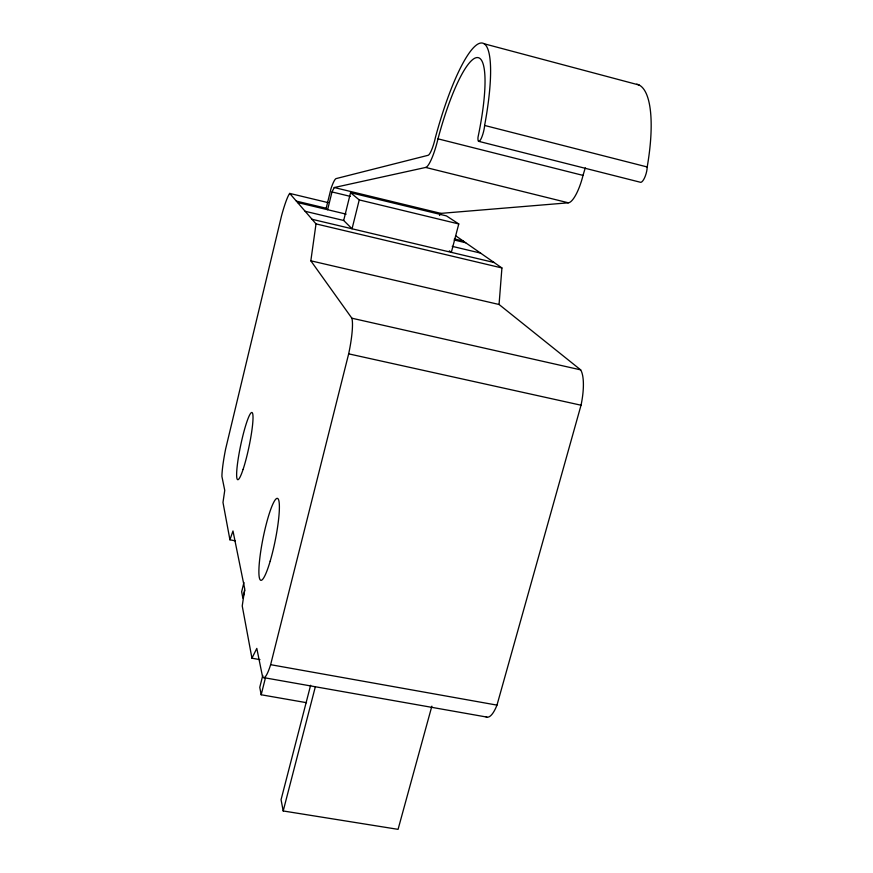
<?xml version="1.0" encoding="UTF-8"?>
<svg xmlns="http://www.w3.org/2000/svg" width="873" height="873" viewBox="0 0 873 873"><rect width="100%" height="100%" fill="white"/><g stroke="black" fill="none" stroke-linecap="round" stroke-linejoin="round"><path stroke-width="1.31" d="M485.814 716.624A33.327 9.767 -80.7 0 0 496.977 705.122L581.036 405.214A37.539 11.655 -77.4 0 0 580.665 369.868L499.061 304.491L501.92 267.956L455.63 235.743M259.968 659.639L251.948 658.209L256.804 648.399L262.271 675.353A34.309 5.467 -79.3 0 0 270.63 664.68L348.665 353.849A38.685 6.537 -77.6 0 0 351.874 318.209L310.832 260.809L316.015 223.892L289.716 193.413A36.742 4.3 -77.2 0 0 281.51 215.904L225.616 449.049A35.291 4.038 -78.1 0 0 221.917 476.451L224.743 490.364L222.986 502.444L229.926 539.798L235.284 540.834M326.196 208.254L331.042 188.481A26.223 3.71 -76.9 0 1 336.16 178.583L428.076 155.307A16.642 3.165 -76 0 0 435.409 137.476A111.875 22.927 -75.9 0 1 480.139 43.159A111.875 22.927 -75.9 0 1 484.624 125.45A10.345 2.237 -75.6 0 1 480.696 139.494A10.345 2.237 -75.6 0 1 478 137.279A94.775 19.392 -75.9 0 0 477.193 57.563A94.775 19.392 -75.9 0 0 437.995 138.84A29.169 5.544 -76 0 1 425.686 167.441L334.25 187.531L331.991 191.951L327.626 209.716L326.196 208.254L296.351 201.106M243.938 582.498L241.657 591.752L242.869 598.147L244.822 590.213M350.553 192.682L359.24 199.917L352.048 228.781L343.678 220.476L350.553 192.682L446.452 215.904L458.772 223.957L451.33 252.362L449.333 250.846M262.762 675.462L259.772 687.335L261.18 694.766L306.521 702.689M261.18 694.766L265.501 677.623M310.613 685.272L281.062 799.701L283.201 810.962L398.066 829.35L431.862 706.17M283.201 810.962L315.371 686.647M229.926 539.798L232.982 530.97L244.735 588.926L242.236 605.982L251.948 658.209M439.479 215.478L440.876 213.372L568.345 202.809A28.623 7.933 -75.1 0 0 583.022 175.397A92.865 27.652 -74.9 0 1 585.303 167.867M263.57 677.601L486.785 717.071M270.63 664.68L496.977 705.122M348.665 353.849L581.036 405.214M351.874 318.209L580.665 369.868M310.832 260.809L499.061 304.491M312.032 219.276L494.118 262.522M316.015 223.892L501.92 267.956M454.375 238.929L463.312 241.068M297.573 202.525L346.166 214.147M454.135 239.977L465.713 242.749M305.135 211.288L343.678 220.476M452.225 246.35L480.587 253.105M331.991 191.951L350.324 196.381M359.24 199.917L458.772 223.957M289.716 193.413L328.161 202.645M334.25 187.531L440.876 213.372M425.686 167.441L568.345 202.809M437.995 138.84L583.022 175.397M478.524 141.295L640.095 182.184A10.127 3.186 -74.4 0 0 644.547 177.885A10.127 3.186 -74.4 0 0 647.199 166.972A109.616 32.694 -74.9 0 0 636.744 84.157M484.624 125.45L647.199 166.972M484.177 43.781L639.134 85.041M243.087 469.401A34.265 4.212 -78.1 0 0 252.624 413.486A34.265 4.212 -78.1 0 0 238.798 455.139A34.265 4.212 -78.1 0 0 243.087 469.401M270.183 561.143A41.762 6.187 -78.6 0 0 277.396 498.374A41.762 6.187 -78.6 0 0 259.794 558.393A41.762 6.187 -78.6 0 0 270.183 561.143"/></g></svg>
